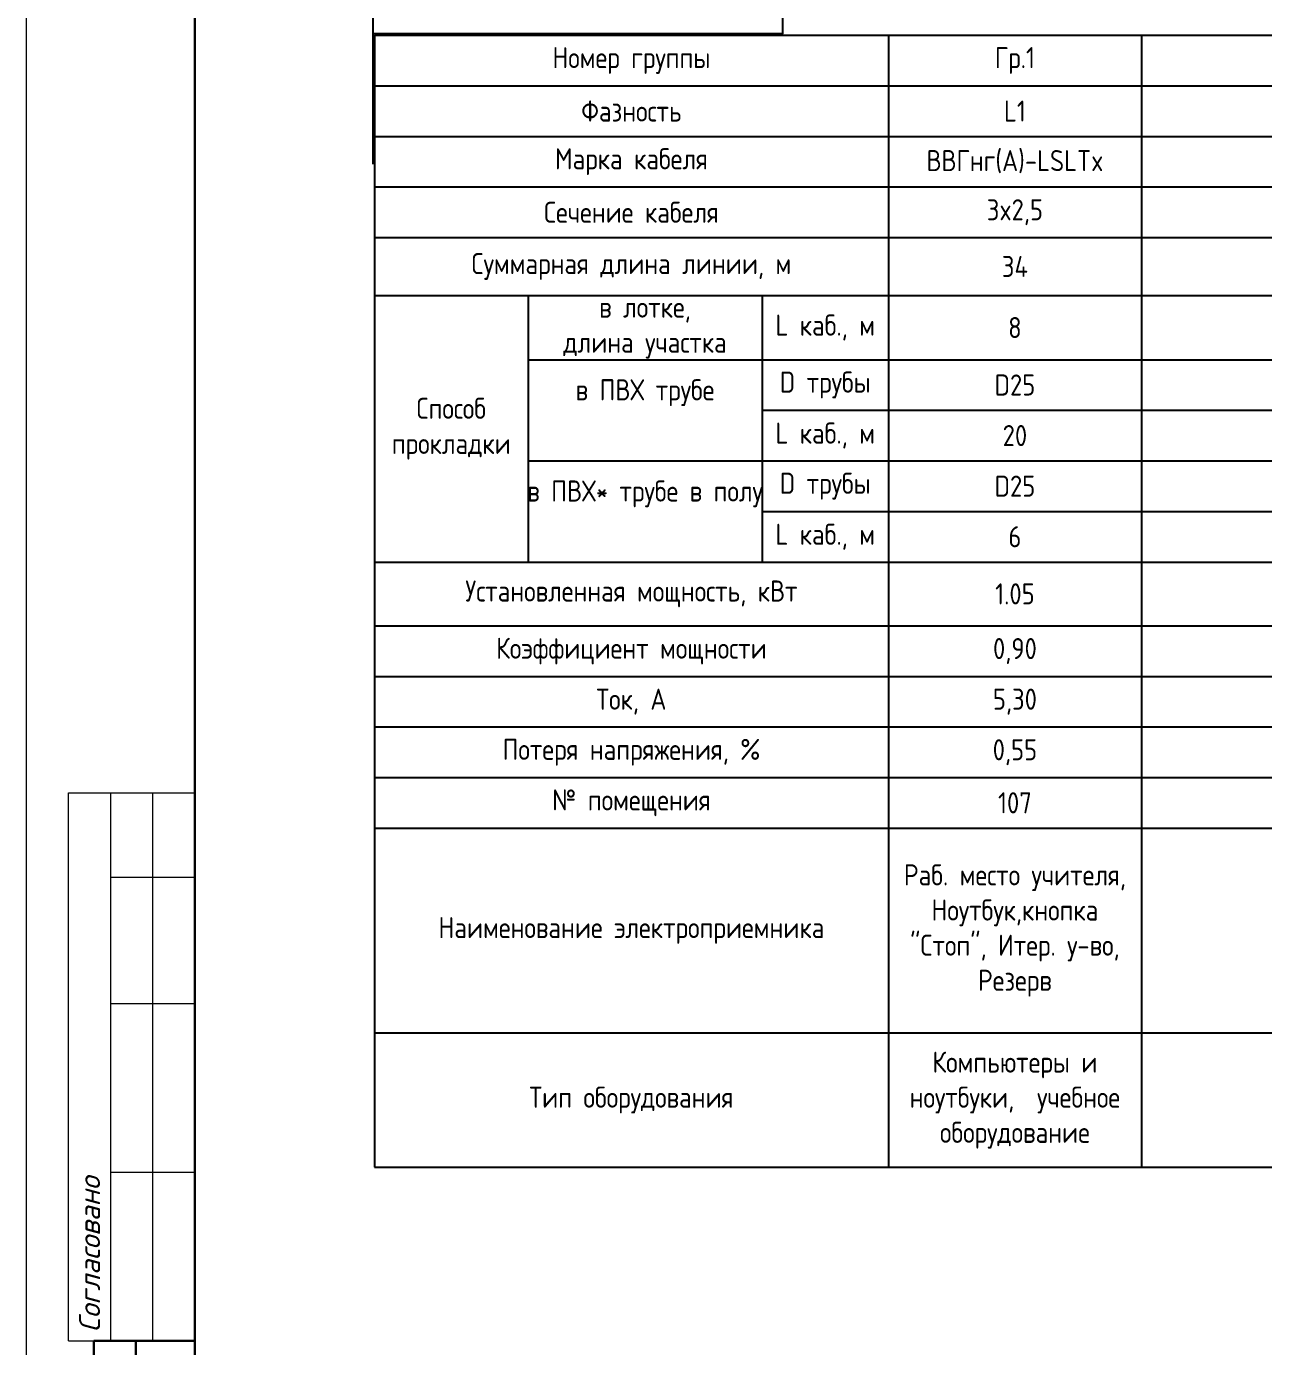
# Model space of a CAD drawing. Header units: millimetres. Extents: x -32 to 417638015, y -35 to 175284279.
# Drawn here: x 416364644 to 416379320, y 175209110 to 175224769 of the extents above; entities that cross this region are included whole.
import ezdxf
from ezdxf.enums import TextEntityAlignment as Align

# ---------------------------------------------------------------- set-up
doc = ezdxf.new("R2010")
doc.units = ezdxf.units.MM
doc.layers.add('A-ANNO-NOTE', color=7, linetype='Continuous', lineweight=5)
doc.layers.add('RAMKA', color=7, linetype='Continuous')
doc.styles.add('Arial Narrow', font='GOST_Common.ttf', dxfattribs={"width": 0.9, "height": 2.5})
doc.styles.add('ISOCPEUR', font='isocpeur.ttf', dxfattribs={"width": 0.85, "height": 275})
doc.styles.add('ISOCPEUR_1', font='isocpeur.ttf', dxfattribs={"height": 2.5})
doc.styles.add('RAMKA', font='isocpeur.ttf', dxfattribs={"oblique": 15, "height": 5})
doc.styles.get("Standard").update_dxf_attribs({"font": 'arial.ttf'})

# ---------------------------------------------------------------- blocks, each defined once
blk = doc.blocks.new('TSL_Пояснение для щита - TSL_Пояснение для щита-779833-ЩТ-1_1 _Р_ _')
blk.add_lwpolyline([(-75.05, 150), (-26.5, 150), (-26.5, 8.18), (-75.05, 8.18)], close=True)
at = {"layer": 'A-ANNO-NOTE', "char_height": 2.5, "width": 0.962, "attachment_point": 1, "style": 'Arial Narrow'}
for insert in [(-40.32, 6.63), (-38.21, -3.79), (-35.76, -43.79)]:
    blk.add_mtext('\\fArial Narrow|b0|i0|c204|p34|; ', dxfattribs=dict(at, insert=insert))
blk = doc.blocks.new('*T1174')
at = {"color": 0, "linetype": 'ByBlock', "lineweight": -2, "transparency": 16777216}
for p, q in [((0, 0), (111789, 0)), ((0, 0), (0, -13428)), ((6097, 0), (6097, -13428)), ((9097, 0), (9097, -13428)), ((13679, 0), (13679, -13428)), ((16679, 0), (16679, -13428)), ((19679, 0), (19679, -13428)), ((22679, 0), (22679, -13428)), ((25679, 0), (25679, -13428)), ((28679, 0), (28679, -13428)), ((31679, 0), (31679, -13428)), ((34679, 0), (34679, -13428)), ((37679, 0), (37679, -13428)), ((40679, 0), (40679, -13428)), ((43679, 0), (43679, -13428)), ((46679, 0), (46679, -13428)), ((49679, 0), (49679, -13428)), ((52679, 0), (52679, -13428)), ((55679, 0), (55679, -13428)), ((58679, 0), (58679, -13428)), ((61679, 0), (61679, -13428)), ((64679, 0), (64679, -13428)), ((69275, 0), (69275, -13428)), ((72275, 0), (72275, -13428)), ((75275, 0), (75275, -13428)), ((78275, 0), (78275, -13428)), ((81275, 0), (81275, -13428)), ((84275, 0), (84275, -13428)), ((87275, 0), (87275, -13428)), ((90275, 0), (90275, -13428)), ((93275, 0), (93275, -13428)), ((96275, 0), (96275, -13428)), ((99275, 0), (99275, -13428)), ((102275, 0), (102275, -13428)), ((105600, 0), (105600, -13428)), ((108789, 0), (108789, -13428)), ((111789, 0), (111789, -13428)), ((0, -600), (111789, -600)), ((0, -1200), (111789, -1200)), ((0, -1800), (111789, -1800)), ((0, -2400), (111789, -2400)), ((0, -3087), (111789, -3087)), ((1822, -3087), (1822, -6249)), ((4597, -3087), (4597, -6249)), ((1822, -3849), (111789, -3849)), ((4597, -4449), (111789, -4449)), ((1822, -5049), (111789, -5049)), ((4597, -5649), (111789, -5649)), ((0, -6249), (111789, -6249)), ((0, -7005), (111789, -7005)), ((0, -7605), (111789, -7605)), ((0, -8205), (111789, -8205)), ((0, -8805), (111789, -8805)), ((0, -9405), (111789, -9405)), ((0, -11833), (111789, -11833)), ((0, -13428), (111789, -13428))]:
    blk.add_line(p, q, dxfattribs=at)
at = {"color": 0, "transparency": 16777216, "char_height": 250, "attachment_point": 5}
for s, insert, width, style in [('{\\fISOCPEUR|b0|i0|c0;Номер группы', (3048, -300), 6076.6, 'ISOCPEUR'), ('Гр.1', (7597, -300), 2980, 'ISOCPEUR'), ('Гр.2', (11388, -300), 4561.96, 'ISOCPEUR'), ('Гр.3', (15179, -300), 2980, 'ISOCPEUR'), ('Гр.4', (18179, -300), 2980, 'ISOCPEUR'), ('Гр.5', (21179, -300), 2980, 'ISOCPEUR'), ('Гр.6', (24179, -300), 2980, 'ISOCPEUR'), ('Гр.7', (27179, -300), 2980, 'ISOCPEUR'), ('Гр.8', (30179, -300), 2980, 'ISOCPEUR'), ('Гр.9', (33179, -300), 2980, 'ISOCPEUR'), ('Гр.10', (36179, -300), 2980, 'ISOCPEUR'), ('Гр.11', (39179, -300), 2980, 'ISOCPEUR'), ('Гр.12', (42179, -300), 2980, 'ISOCPEUR'), ('Гр.13', (45179, -300), 2980, 'ISOCPEUR'), ('Гр.14', (48179, -300), 2980, 'ISOCPEUR'), ('Гр.15', (51179, -300), 2980, 'ISOCPEUR'), ('Гр.16', (54179, -300), 2980, 'ISOCPEUR'), ('Гр.17', (57179, -300), 2980, 'ISOCPEUR'), ('Гр.18', (60179, -300), 2980, 'ISOCPEUR'), ('Гр.19', (63179, -300), 2980, 'ISOCPEUR'), ('Гр.20', (66977, -300), 4576.3, 'ISOCPEUR'), ('Гр.21', (70775, -300), 2980, 'ISOCPEUR'), ('Гр.22', (73775, -300), 2980, 'ISOCPEUR'), ('Гр.23', (76775, -300), 2980, 'ISOCPEUR'), ('Гр.24', (79775, -300), 2980, 'ISOCPEUR'), ('Гр.25', (82775, -300), 2980, 'ISOCPEUR'), ('Гр.26', (85775, -300), 2980, 'ISOCPEUR'), ('Гр.27', (88775, -300), 2980, 'ISOCPEUR'), ('Гр.28', (91775, -300), 2980, 'ISOCPEUR'), ('Гр.29', (94775, -300), 2980, 'ISOCPEUR'), ('Гр.30', (97775, -300), 2980, 'ISOCPEUR'), ('Гр.31', (100775, -300), 2980, 'ISOCPEUR'), ('Гр.32', (103938, -300), 3305.31, 'ISOCPEUR'), ('Гр.33', (107195, -300), 3168.68, 'ISOCPEUR'), ('{\\fISOCPEUR|b0|i0|c0;Фазность', (3048, -900), 6076.6, 'ISOCPEUR'), ('L1', (7597, -900), 2980, 'ISOCPEUR'), ('L1 L2 L3', (11388, -900), 4561.96, 'ISOCPEUR'), ('L2', (15179, -900), 2980, 'ISOCPEUR'), ('L3', (18179, -900), 2980, 'ISOCPEUR'), ('L1', (21179, -900), 2980, 'ISOCPEUR'), ('L2', (24179, -900), 2980, 'ISOCPEUR'), ('L3', (27179, -900), 2980, 'ISOCPEUR'), ('L1', (30179, -900), 2980, 'ISOCPEUR'), ('L2', (33179, -900), 2980, 'ISOCPEUR'), ('L3', (36179, -900), 2980, 'ISOCPEUR'), ('L1', (39179, -900), 2980, 'ISOCPEUR'), ('L2', (42179, -900), 2980, 'ISOCPEUR'), ('L1', (45179, -900), 2980, 'ISOCPEUR'), ('L2', (48179, -900), 2980, 'ISOCPEUR'), ('L3', (51179, -900), 2980, 'ISOCPEUR'), ('L1', (54179, -900), 2980, 'ISOCPEUR'), ('L3', (57179, -900), 2980, 'ISOCPEUR'), ('L2', (60179, -900), 2980, 'ISOCPEUR'), ('L3', (63179, -900), 2980, 'ISOCPEUR'), ('L1 L2 L3', (66977, -900), 4576.3, 'ISOCPEUR'), ('L1', (70775, -900), 2980, 'ISOCPEUR'), ('L2', (73775, -900), 2980, 'ISOCPEUR'), ('L3', (76775, -900), 2980, 'ISOCPEUR'), ('L1', (79775, -900), 2980, 'ISOCPEUR'), ('L2', (82775, -900), 2980, 'ISOCPEUR'), ('L3', (85775, -900), 2980, 'ISOCPEUR'), ('L1', (88775, -900), 2980, 'ISOCPEUR'), ('L2', (91775, -900), 2980, 'ISOCPEUR'), ('L3', (94775, -900), 2980, 'ISOCPEUR'), ('L1', (97775, -900), 2980, 'ISOCPEUR'), ('{\\fISOCPEUR|b0|i0|c0;Марка кабеля', (3048, -1500), 6076.6, 'ISOCPEUR'), ('ВВГнг(A)-LSLTx', (7597, -1500), 2980, 'ISOCPEUR'), ('ВВГнг(A)-LSLTx', (15179, -1500), 2980, 'ISOCPEUR'), ('{\\fISOCPEUR|b0|i0|c0;ВВГнг(A)-LSLTx', (18179, -1500), 2980, 'ISOCPEUR'), ('{\\fISOCPEUR|b0|i0|c0;ВВГнг(A)-LSLTx', (21179, -1500), 2980, 'ISOCPEUR'), ('{\\fISOCPEUR|b0|i0|c0;ВВГнг(A)-LSLTx', (24179, -1500), 2980, 'ISOCPEUR'), ('{\\fISOCPEUR|b0|i0|c0;ВВГнг(A)-LSLTx', (27179, -1500), 2980, 'ISOCPEUR'), ('{\\fISOCPEUR|b0|i0|c0;ВВГнг(A)-LSLTx', (30179, -1500), 2980, 'ISOCPEUR'), ('{\\fISOCPEUR|b0|i0|c0;ВВГнг(A)-LSLTx', (33179, -1500), 2980, 'ISOCPEUR'), ('{\\fISOCPEUR|b0|i0|c0;ВВГнг(A)-LSLTx', (36179, -1500), 2980, 'ISOCPEUR'), ('ВВГнг(A)-LSLTx', (39179, -1500), 2980, 'ISOCPEUR'), ('{\\fISOCPEUR|b0|i0|c0;ВВГнг(A)-LSLTx', (42179, -1500), 2980, 'ISOCPEUR'), ('{\\fISOCPEUR|b0|i0|c0;ВВГнг(A)-LSLTx', (45179, -1500), 2980, 'ISOCPEUR'), ('{\\fISOCPEUR|b0|i0|c0;ВВГнг(A)-LSLTx', (48179, -1500), 2980, 'ISOCPEUR'), ('{\\fISOCPEUR|b0|i0|c0;ВВГнг(A)-LSLTx', (51179, -1500), 2980, 'ISOCPEUR'), ('{\\fISOCPEUR|b0|i0|c0;ВВГнг(A)-LSLTx', (54179, -1500), 2980, 'ISOCPEUR'), ('{\\fISOCPEUR|b0|i0|c0;ВВГнг(A)-LSLTx', (57179, -1500), 2980, 'ISOCPEUR'), ('{\\fISOCPEUR|b0|i0|c0;ВВГнг(A)-LSLTx', (60179, -1500), 2980, 'ISOCPEUR'), ('{\\fISOCPEUR|b0|i0|c0;ВВГнг(A)-LSLTx', (63179, -1500), 2980, 'ISOCPEUR'), ('{\\fISOCPEUR|b0|i0|c0;ВВГнг(A)-LSLTx', (70775, -1500), 2980, 'ISOCPEUR'), ('{\\fISOCPEUR|b0|i0|c0;ВВГнг(A)-LSLTx', (73775, -1500), 2980, 'ISOCPEUR'), ('{\\fISOCPEUR|b0|i0|c0;ВВГнг(A)-LSLTx', (76775, -1500), 2980, 'ISOCPEUR'), ('{\\fISOCPEUR|b0|i0|c0;ВВГнг(A)-LSLTx', (79775, -1500), 2980, 'ISOCPEUR'), ('{\\fISOCPEUR|b0|i0|c0;ВВГнг(A)-LSLTx', (82775, -1500), 2980, 'ISOCPEUR'), ('{\\fISOCPEUR|b0|i0|c0;ВВГнг(A)-LSLTx', (85775, -1500), 2980, 'ISOCPEUR'), ('{\\fISOCPEUR|b0|i0|c0;ВВГнг(A)-LSLTx', (88775, -1500), 2980, 'ISOCPEUR'), ('{\\fISOCPEUR|b0|i0|c0;ВВГнг(A)-LSLTx', (91775, -1500), 2980, 'ISOCPEUR'), ('{\\fISOCPEUR|b0|i0|c0;ВВГнг(A)-LSLTx', (94775, -1500), 2980, 'ISOCPEUR'), ('{\\fISOCPEUR|b0|i0|c0;ВВГнг(A)-LSLTx', (97775, -1500), 2980, 'ISOCPEUR'), ('{\\fISOCPEUR|b0|i0|c0;Сечение кабеля', (3048, -2100), 6076.6, 'ISOCPEUR'), ('3x2,5', (7597, -2100), 2980, 'ISOCPEUR'), ('3x2,5', (15179, -2100), 2980, 'ISOCPEUR'), ('3x2,5', (18179, -2100), 2980, 'ISOCPEUR'), ('3x6', (21179, -2100), 2980, 'ISOCPEUR'), ('3x6', (24179, -2100), 2980, 'ISOCPEUR'), ('3x2,5', (27179, -2100), 2980, 'ISOCPEUR'), ('3x2,5', (30179, -2100), 2980, 'ISOCPEUR'), ('3x2,5', (33179, -2100), 2980, 'ISOCPEUR'), ('3x2,5', (36179, -2100), 2980, 'ISOCPEUR'), ('3x2,5', (39179, -2100), 2980, 'ISOCPEUR'), ('3x2,5', (42179, -2100), 2980, 'ISOCPEUR'), ('3x2,5', (45179, -2100), 2980, 'ISOCPEUR'), ('3x2,5', (48179, -2100), 2980, 'ISOCPEUR'), ('3x2,5', (51179, -2100), 2980, 'ISOCPEUR'), ('3x2,5', (54179, -2100), 2980, 'ISOCPEUR'), ('3x2,5', (57179, -2100), 2980, 'ISOCPEUR'), ('3x2,5', (60179, -2100), 2980, 'ISOCPEUR'), ('3x2,5', (63179, -2100), 2980, 'ISOCPEUR'), ('3x2,5', (70775, -2100), 2980, 'ISOCPEUR'), ('3x2,5', (73775, -2100), 2980, 'ISOCPEUR'), ('3x2,5', (76775, -2100), 2980, 'ISOCPEUR'), ('3x2,5', (79775, -2100), 2980, 'ISOCPEUR'), ('3x2,5', (82775, -2100), 2980, 'ISOCPEUR'), ('3x2,5', (85775, -2100), 2980, 'ISOCPEUR'), ('3x2,5', (88775, -2100), 2980, 'ISOCPEUR'), ('3x2,5', (91775, -2100), 2980, 'ISOCPEUR'), ('3x2,5', (94775, -2100), 2980, 'ISOCPEUR'), ('3x2,5', (97775, -2100), 2980, 'ISOCPEUR'), ('{\\fISOCPEUR|b0|i0|c0;Суммарная длина линии, м', (3048, -2743), 6076.6, 'ISOCPEUR'), ('34', (7597, -2743), 2980, 'ISOCPEUR'), ('19', (15179, -2743), 2980, 'ISOCPEUR'), ('19', (18179, -2743), 2980, 'ISOCPEUR'), ('22', (21179, -2743), 2980, 'ISOCPEUR'), ('22', (24179, -2743), 2980, 'ISOCPEUR'), ('22', (27179, -2743), 2980, 'ISOCPEUR'), ('22', (30179, -2743), 2980, 'ISOCPEUR'), ('22', (33179, -2743), 2980, 'ISOCPEUR'), ('22', (36179, -2743), 2980, 'ISOCPEUR'), ('22', (39179, -2743), 2980, 'ISOCPEUR'), ('22', (42179, -2743), 2980, 'ISOCPEUR'), ('22', (45179, -2743), 2980, 'ISOCPEUR'), ('22', (48179, -2743), 2980, 'ISOCPEUR'), ('17', (51179, -2743), 2980, 'ISOCPEUR'), ('13', (54179, -2743), 2980, 'ISOCPEUR'), ('16', (57179, -2743), 2980, 'ISOCPEUR'), ('20', (60179, -2743), 2980, 'ISOCPEUR'), ('36', (63179, -2743), 2980, 'ISOCPEUR'), ('22', (70775, -2743), 2980, 'ISOCPEUR'), ('20', (73775, -2743), 2980, 'ISOCPEUR'), ('19', (76775, -2743), 2980, 'ISOCPEUR'), ('18', (79775, -2743), 2980, 'ISOCPEUR'), ('17', (82775, -2743), 2980, 'ISOCPEUR'), ('17', (85775, -2743), 2980, 'ISOCPEUR'), ('18', (88775, -2743), 2980, 'ISOCPEUR'), ('19', (91775, -2743), 2980, 'ISOCPEUR'), ('20', (94775, -2743), 2980, 'ISOCPEUR'), ('44', (97775, -2743), 2980, 'ISOCPEUR'), ('в лотке, \\Pдлина участка', (3209, -3468), 2755.56, 'ISOCPEUR'), ('L каб., м', (5347, -3468), 1479.52, 'ISOCPEUR'), ('8', (7597, -3468), 2980, 'ISOCPEUR'), ('8', (15179, -3468), 2980, 'ISOCPEUR'), ('8', (18179, -3468), 2980, 'ISOCPEUR'), ('8', (21179, -3468), 2980, 'ISOCPEUR'), ('8', (24179, -3468), 2980, 'ISOCPEUR'), ('8', (27179, -3468), 2980, 'ISOCPEUR'), ('8', (30179, -3468), 2980, 'ISOCPEUR'), ('8', (33179, -3468), 2980, 'ISOCPEUR'), ('8', (36179, -3468), 2980, 'ISOCPEUR'), ('8', (39179, -3468), 2980, 'ISOCPEUR'), ('8', (42179, -3468), 2980, 'ISOCPEUR'), ('8', (45179, -3468), 2980, 'ISOCPEUR'), ('8', (48179, -3468), 2980, 'ISOCPEUR'), ('8', (51179, -3468), 2980, 'ISOCPEUR'), ('8', (54179, -3468), 2980, 'ISOCPEUR'), ('8', (57179, -3468), 2980, 'ISOCPEUR'), ('8', (60179, -3468), 2980, 'ISOCPEUR'), ('7', (63179, -3468), 2980, 'ISOCPEUR'), ('7', (70775, -3468), 2980, 'ISOCPEUR'), ('7', (73775, -3468), 2980, 'ISOCPEUR'), ('7', (76775, -3468), 2980, 'ISOCPEUR'), ('7', (79775, -3468), 2980, 'ISOCPEUR'), ('7', (82775, -3468), 2980, 'ISOCPEUR'), ('7', (85775, -3468), 2980, 'ISOCPEUR'), ('7', (88775, -3468), 2980, 'ISOCPEUR'), ('7', (91775, -3468), 2980, 'ISOCPEUR'), ('7', (94775, -3468), 2980, 'ISOCPEUR'), ('17', (97775, -3468), 2980, 'ISOCPEUR'), ('0', (100775, -3468), 2980, 'ISOCPEUR'), ('D трубы', (5347, -4149), 1479.52, 'ISOCPEUR'), ('D25 ', (7597, -4149), 2980, 'ISOCPEUR'), ('D25 ', (15179, -4149), 2980, 'ISOCPEUR'), ('D25 ', (18179, -4149), 2980, 'ISOCPEUR'), ('D25 ', (21179, -4149), 2980, 'ISOCPEUR'), ('D25 ', (24179, -4149), 2980, 'ISOCPEUR'), ('D25 ', (27179, -4149), 2980, 'ISOCPEUR'), ('D25 ', (30179, -4149), 2980, 'ISOCPEUR'), ('D25 ', (33179, -4149), 2980, 'ISOCPEUR'), ('D25 ', (36179, -4149), 2980, 'ISOCPEUR'), ('D25 ', (39179, -4149), 2980, 'ISOCPEUR'), ('D25 ', (42179, -4149), 2980, 'ISOCPEUR'), ('D25 ', (45179, -4149), 2980, 'ISOCPEUR'), ('D25 ', (48179, -4149), 2980, 'ISOCPEUR'), ('D25 ', (51179, -4149), 2980, 'ISOCPEUR'), ('D25 ', (54179, -4149), 2980, 'ISOCPEUR'), ('D25 ', (57179, -4149), 2980, 'ISOCPEUR'), ('D25 ', (60179, -4149), 2980, 'ISOCPEUR'), ('D25 ', (63179, -4149), 2980, 'ISOCPEUR'), ('D25 ', (70775, -4149), 2980, 'ISOCPEUR'), ('D25 ', (73775, -4149), 2980, 'ISOCPEUR'), ('D25 ', (76775, -4149), 2980, 'ISOCPEUR'), ('D25 ', (79775, -4149), 2980, 'ISOCPEUR'), ('D25 ', (82775, -4149), 2980, 'ISOCPEUR'), ('D25 ', (85775, -4149), 2980, 'ISOCPEUR'), ('D25 ', (88775, -4149), 2980, 'ISOCPEUR'), ('D25 ', (91775, -4149), 2980, 'ISOCPEUR'), ('D25 ', (94775, -4149), 2980, 'ISOCPEUR'), ('D25 ', (97775, -4149), 2980, 'ISOCPEUR'), ('в ПВХ трубе \\P  ', (3209, -4449), 2755.56, 'ISOCPEUR'), ('Способ прокладки', (911, -4668), 1801.52, 'ISOCPEUR'), ('L каб., м', (5347, -4749), 1479.52, 'ISOCPEUR'), ('20', (7597, -4749), 2980, 'ISOCPEUR'), ('4', (15179, -4749), 2980, 'ISOCPEUR'), ('4', (18179, -4749), 2980, 'ISOCPEUR'), ('10', (21179, -4749), 2980, 'ISOCPEUR'), ('10', (24179, -4749), 2980, 'ISOCPEUR'), ('10', (27179, -4749), 2980, 'ISOCPEUR'), ('10', (30179, -4749), 2980, 'ISOCPEUR'), ('10', (33179, -4749), 2980, 'ISOCPEUR'), ('10', (36179, -4749), 2980, 'ISOCPEUR'), ('14', (39179, -4749), 2980, 'ISOCPEUR'), ('14', (42179, -4749), 2980, 'ISOCPEUR'), ('14', (45179, -4749), 2980, 'ISOCPEUR'), ('14', (48179, -4749), 2980, 'ISOCPEUR'), ('9', (51179, -4749), 2980, 'ISOCPEUR'), ('5', (54179, -4749), 2980, 'ISOCPEUR'), ('8', (57179, -4749), 2980, 'ISOCPEUR'), ('12', (60179, -4749), 2980, 'ISOCPEUR'), ('27', (63179, -4749), 2980, 'ISOCPEUR'), ('13', (70775, -4749), 2980, 'ISOCPEUR'), ('8', (73775, -4749), 2980, 'ISOCPEUR'), ('7', (76775, -4749), 2980, 'ISOCPEUR'), ('8', (79775, -4749), 2980, 'ISOCPEUR'), ('7', (82775, -4749), 2980, 'ISOCPEUR'), ('9', (85775, -4749), 2980, 'ISOCPEUR'), ('10', (88775, -4749), 2980, 'ISOCPEUR'), ('11', (91775, -4749), 2980, 'ISOCPEUR'), ('12', (94775, -4749), 2980, 'ISOCPEUR'), ('25', (97775, -4749), 2980, 'ISOCPEUR'), ('0', (100775, -4749), 2980, 'ISOCPEUR'), ('в ПВХ* трубе в полу \\P  ', (3209, -5649), 2755.56, 'ISOCPEUR'), ('D трубы', (5347, -5349), 1479.52, 'ISOCPEUR'), ('D25 ', (7597, -5349), 2980, 'ISOCPEUR'), ('D25 ', (15179, -5349), 2980, 'ISOCPEUR'), ('D25 ', (18179, -5349), 2980, 'ISOCPEUR'), ('D25 ', (21179, -5349), 2980, 'ISOCPEUR'), ('D25 ', (24179, -5349), 2980, 'ISOCPEUR'), ('D25 ', (27179, -5349), 2980, 'ISOCPEUR'), ('D25 ', (30179, -5349), 2980, 'ISOCPEUR'), ('D25 ', (33179, -5349), 2980, 'ISOCPEUR'), ('D25 ', (36179, -5349), 2980, 'ISOCPEUR'), ('D25 ', (39179, -5349), 2980, 'ISOCPEUR'), ('D25 ', (42179, -5349), 2980, 'ISOCPEUR'), ('D25 ', (45179, -5349), 2980, 'ISOCPEUR'), ('D25 ', (48179, -5349), 2980, 'ISOCPEUR'), ('D25 ', (51179, -5349), 2980, 'ISOCPEUR'), ('D25 ', (54179, -5349), 2980, 'ISOCPEUR'), ('D25 ', (57179, -5349), 2980, 'ISOCPEUR'), ('D25 ', (60179, -5349), 2980, 'ISOCPEUR'), ('D25 ', (63179, -5349), 2980, 'ISOCPEUR'), ('D25 ', (70775, -5349), 2980, 'ISOCPEUR'), ('D25 ', (73775, -5349), 2980, 'ISOCPEUR'), ('D25 ', (76775, -5349), 2980, 'ISOCPEUR'), ('D25 ', (79775, -5349), 2980, 'ISOCPEUR'), ('D25 ', (82775, -5349), 2980, 'ISOCPEUR'), ('D25 ', (85775, -5349), 2980, 'ISOCPEUR'), ('D25 ', (88775, -5349), 2980, 'ISOCPEUR'), ('D25 ', (91775, -5349), 2980, 'ISOCPEUR'), ('D25 ', (94775, -5349), 2980, 'ISOCPEUR'), ('D25 ', (97775, -5349), 2980, 'ISOCPEUR'), ('L каб., м', (5347, -5949), 1479.52, 'ISOCPEUR'), ('6', (7597, -5949), 2980, 'ISOCPEUR'), ('7', (15179, -5949), 2980, 'ISOCPEUR'), ('7', (18179, -5949), 2980, 'ISOCPEUR'), ('4', (21179, -5949), 2980, 'ISOCPEUR'), ('4', (24179, -5949), 2980, 'ISOCPEUR'), ('4', (27179, -5949), 2980, 'ISOCPEUR'), ('4', (30179, -5949), 2980, 'ISOCPEUR'), ('4', (33179, -5949), 2980, 'ISOCPEUR'), ('4', (36179, -5949), 2980, 'ISOCPEUR'), ('0', (39179, -5949), 2980, 'ISOCPEUR'), ('0', (42179, -5949), 2980, 'ISOCPEUR'), ('0', (45179, -5949), 2980, 'ISOCPEUR'), ('0', (48179, -5949), 2980, 'ISOCPEUR'), ('0', (51179, -5949), 2980, 'ISOCPEUR'), ('0', (54179, -5949), 2980, 'ISOCPEUR'), ('0', (57179, -5949), 2980, 'ISOCPEUR'), ('0', (60179, -5949), 2980, 'ISOCPEUR'), ('2', (63179, -5949), 2980, 'ISOCPEUR'), ('2', (70775, -5949), 2980, 'ISOCPEUR'), ('5', (73775, -5949), 2980, 'ISOCPEUR'), ('5', (76775, -5949), 2980, 'ISOCPEUR'), ('3', (79775, -5949), 2980, 'ISOCPEUR'), ('3', (82775, -5949), 2980, 'ISOCPEUR'), ('1', (85775, -5949), 2980, 'ISOCPEUR'), ('1', (88775, -5949), 2980, 'ISOCPEUR'), ('1', (91775, -5949), 2980, 'ISOCPEUR'), ('1', (94775, -5949), 2980, 'ISOCPEUR'), ('2', (97775, -5949), 2980, 'ISOCPEUR'), ('Установленная мощность, кВт', (3048, -6627), 6076.6, 'ISOCPEUR'), ('1.05', (7597, -6627), 2980, 'ISOCPEUR'), ('1.40', (15179, -6627), 2980, 'ISOCPEUR'), ('1.75', (18179, -6627), 2980, 'ISOCPEUR'), ('5.00', (21179, -6627), 2980, 'ISOCPEUR'), ('5.00', (24179, -6627), 2980, 'ISOCPEUR'), ('2.20', (27179, -6627), 2980, 'ISOCPEUR'), ('2.20', (30179, -6627), 2980, 'ISOCPEUR'), ('2.50', (33179, -6627), 2980, 'ISOCPEUR'), ('2.50', (36179, -6627), 2980, 'ISOCPEUR'), ('2.00', (39179, -6627), 2980, 'ISOCPEUR'), ('2.00', (42179, -6627), 2980, 'ISOCPEUR'), ('2.00', (45179, -6627), 2980, 'ISOCPEUR'), ('2.00', (48179, -6627), 2980, 'ISOCPEUR'), ('1.80', (51179, -6627), 2980, 'ISOCPEUR'), ('1.80', (54179, -6627), 2980, 'ISOCPEUR'), ('1.50', (57179, -6627), 2980, 'ISOCPEUR'), ('0.60', (60179, -6627), 2980, 'ISOCPEUR'), ('1.40', (63179, -6627), 2980, 'ISOCPEUR'), ('2.50', (70775, -6627), 2980, 'ISOCPEUR'), ('3.00', (73775, -6627), 2980, 'ISOCPEUR'), ('3.00', (76775, -6627), 2980, 'ISOCPEUR'), ('3.00', (79775, -6627), 2980, 'ISOCPEUR'), ('3.00', (82775, -6627), 2980, 'ISOCPEUR'), ('1.50', (85775, -6627), 2980, 'ISOCPEUR'), ('2.80', (88775, -6627), 2980, 'ISOCPEUR'), ('1.50', (91775, -6627), 2980, 'ISOCPEUR'), ('1.50', (94775, -6627), 2980, 'ISOCPEUR'), ('1.75', (97775, -6627), 2980, 'ISOCPEUR'), ('{\\fISOCPEUR|b0|i0|c0;Коэффициент мощности', (3048, -7305), 6076.6, 'ISOCPEUR'), ('0,90', (7597, -7305), 2980, 'ISOCPEUR'), ('0,90', (15179, -7305), 2980, 'ISOCPEUR'), ('0,90', (18179, -7305), 2980, 'ISOCPEUR'), ('0,98', (21179, -7305), 2980, 'ISOCPEUR'), ('0,98', (24179, -7305), 2980, 'ISOCPEUR'), ('0,98', (27179, -7305), 2980, 'ISOCPEUR'), ('0,98', (30179, -7305), 2980, 'ISOCPEUR'), ('0,98', (33179, -7305), 2980, 'ISOCPEUR'), ('0,98', (36179, -7305), 2980, 'ISOCPEUR'), ('0,80', (39179, -7305), 2980, 'ISOCPEUR'), ('0,80', (42179, -7305), 2980, 'ISOCPEUR'), ('0,85', (45179, -7305), 2980, 'ISOCPEUR'), ('0,85', (48179, -7305), 2980, 'ISOCPEUR'), ('0,90', (51179, -7305), 2980, 'ISOCPEUR'), ('0,90', (54179, -7305), 2980, 'ISOCPEUR'), ('0,90', (57179, -7305), 2980, 'ISOCPEUR'), ('0,85', (60179, -7305), 2980, 'ISOCPEUR'), ('0,90', (63179, -7305), 2980, 'ISOCPEUR'), ('0,85', (70775, -7305), 2980, 'ISOCPEUR'), ('0,95', (73775, -7305), 2980, 'ISOCPEUR'), ('0,95', (76775, -7305), 2980, 'ISOCPEUR'), ('0,95', (79775, -7305), 2980, 'ISOCPEUR'), ('0,95', (82775, -7305), 2980, 'ISOCPEUR'), ('0,80', (85775, -7305), 2980, 'ISOCPEUR'), ('0,90', (88775, -7305), 2980, 'ISOCPEUR'), ('0,80', (91775, -7305), 2980, 'ISOCPEUR'), ('0,80', (94775, -7305), 2980, 'ISOCPEUR'), ('0,90', (97775, -7305), 2980, 'ISOCPEUR'), ('Ток, А', (3048, -7905), 6076.6, 'ISOCPEUR'), ('5,30', (7597, -7905), 2980, 'ISOCPEUR'), ('7,07', (15179, -7905), 2980, 'ISOCPEUR'), ('8,84', (18179, -7905), 2980, 'ISOCPEUR'), ('23,19', (21179, -7905), 2980, 'ISOCPEUR'), ('23,19', (24179, -7905), 2980, 'ISOCPEUR'), ('10,20', (27179, -7905), 2980, 'ISOCPEUR'), ('10,20', (30179, -7905), 2980, 'ISOCPEUR'), ('11,60', (33179, -7905), 2980, 'ISOCPEUR'), ('11,60', (36179, -7905), 2980, 'ISOCPEUR'), ('11,36', (39179, -7905), 2980, 'ISOCPEUR'), ('11,36', (42179, -7905), 2980, 'ISOCPEUR'), ('10,70', (45179, -7905), 2980, 'ISOCPEUR'), ('10,70', (48179, -7905), 2980, 'ISOCPEUR'), ('9,09', (51179, -7905), 2980, 'ISOCPEUR'), ('9,09', (54179, -7905), 2980, 'ISOCPEUR'), ('7,58', (57179, -7905), 2980, 'ISOCPEUR'), ('3,21', (60179, -7905), 2980, 'ISOCPEUR'), ('7,07', (63179, -7905), 2980, 'ISOCPEUR'), ('13,37', (70775, -7905), 2980, 'ISOCPEUR'), ('14,35', (73775, -7905), 2980, 'ISOCPEUR'), ('14,35', (76775, -7905), 2980, 'ISOCPEUR'), ('14,35', (79775, -7905), 2980, 'ISOCPEUR'), ('14,35', (82775, -7905), 2980, 'ISOCPEUR'), ('8,52', (85775, -7905), 2980, 'ISOCPEUR'), ('14,14', (88775, -7905), 2980, 'ISOCPEUR'), ('8,52', (91775, -7905), 2980, 'ISOCPEUR'), ('8,52', (94775, -7905), 2980, 'ISOCPEUR'), ('8,84', (97775, -7905), 2980, 'ISOCPEUR'), ('{\\fISOCPEUR|b0|i0|c0;Потеря напряжения, %', (3048, -8505), 6076.6, 'ISOCPEUR'), ('0,55', (7597, -8505), 2980, 'ISOCPEUR'), ('0,83', (15179, -8505), 2980, 'ISOCPEUR'), ('0,84', (18179, -8505), 2980, 'ISOCPEUR'), ('2,75', (21179, -8505), 2980, 'ISOCPEUR'), ('2,75', (24179, -8505), 2980, 'ISOCPEUR'), ('1,21', (27179, -8505), 2980, 'ISOCPEUR'), ('1,21', (30179, -8505), 2980, 'ISOCPEUR'), ('1,20', (33179, -8505), 2980, 'ISOCPEUR'), ('0,86', (36179, -8505), 2980, 'ISOCPEUR'), ('1,38', (39179, -8505), 2980, 'ISOCPEUR'), ('1,38', (42179, -8505), 2980, 'ISOCPEUR'), ('1,38', (45179, -8505), 2980, 'ISOCPEUR'), ('1,38', (48179, -8505), 2980, 'ISOCPEUR'), ('0,96', (51179, -8505), 2980, 'ISOCPEUR'), ('0,73', (54179, -8505), 2980, 'ISOCPEUR'), ('0,75', (57179, -8505), 2980, 'ISOCPEUR'), ('0,38', (60179, -8505), 2980, 'ISOCPEUR'), ('1,55', (63179, -8505), 2980, 'ISOCPEUR'), ('1,68', (70775, -8505), 2980, 'ISOCPEUR'), ('1,88', (73775, -8505), 2980, 'ISOCPEUR'), ('1,78', (76775, -8505), 2980, 'ISOCPEUR'), ('1,69', (79775, -8505), 2980, 'ISOCPEUR'), ('1,59', (82775, -8505), 2980, 'ISOCPEUR'), ('0,80', (85775, -8505), 2980, 'ISOCPEUR'), ('1,58', (88775, -8505), 2980, 'ISOCPEUR'), ('0,89', (91775, -8505), 2980, 'ISOCPEUR'), ('0,91', (94775, -8505), 2980, 'ISOCPEUR'), ('2,38', (97775, -8505), 2980, 'ISOCPEUR'), ('{\\fISOCPEUR|b0|i0|c0;№ помещения', (3048, -9105), 6076.6, 'ISOCPEUR'), ('107', (7597, -9105), 2980, 'ISOCPEUR'), ('107', (15179, -9105), 2980, 'ISOCPEUR'), ('107', (18179, -9105), 2980, 'ISOCPEUR'), ('107', (21179, -9105), 2980, 'ISOCPEUR'), ('107', (24179, -9105), 2980, 'ISOCPEUR'), ('107', (27179, -9105), 2980, 'ISOCPEUR'), ('107', (30179, -9105), 2980, 'ISOCPEUR'), ('107', (33179, -9105), 2980, 'ISOCPEUR'), ('107', (36179, -9105), 2980, 'ISOCPEUR'), ('107', (39179, -9105), 2980, 'ISOCPEUR'), ('107', (42179, -9105), 2980, 'ISOCPEUR'), ('107', (45179, -9105), 2980, 'ISOCPEUR'), ('107', (48179, -9105), 2980, 'ISOCPEUR'), ('107', (51179, -9105), 2980, 'ISOCPEUR'), ('107', (54179, -9105), 2980, 'ISOCPEUR'), ('107', (57179, -9105), 2980, 'ISOCPEUR'), ('107', (60179, -9105), 2980, 'ISOCPEUR'), ('109', (63179, -9105), 2980, 'ISOCPEUR'), ('109', (70775, -9105), 2980, 'ISOCPEUR'), ('109', (73775, -9105), 2980, 'ISOCPEUR'), ('109', (76775, -9105), 2980, 'ISOCPEUR'), ('109', (79775, -9105), 2980, 'ISOCPEUR'), ('109', (82775, -9105), 2980, 'ISOCPEUR'), ('109', (85775, -9105), 2980, 'ISOCPEUR'), ('109', (88775, -9105), 2980, 'ISOCPEUR'), ('109', (91775, -9105), 2980, 'ISOCPEUR'), ('109', (94775, -9105), 2980, 'ISOCPEUR'), ('111', (97775, -9105), 2980, 'ISOCPEUR'), ('Раб. место учителя, Ноутбук,кнопка "Стоп", Итер. у-во, Резерв', (7597, -10619), 2980, 'ISOCPEUR'), ('Раб. место учителя, Ноутбук,кнопка "Стоп", Итер. у-во, Резерв', (63179, -10619), 2980, 'ISOCPEUR'), ('{\\W0.85;\\C256;Станок фрезерный 4-х осный с ЧПУ\\PТокарный станок по металлу}', (91775, -10619), 2980, 'ISOCPEUR'), ('{\\C256;Резервные \\Pрозетки технологии}', (48179, -10619), 2980, 'ISOCPEUR_1'), ('{\\W0.85;\\C256;Токарный станок  по дереву\\PФрезерный станок}', (85775, -10619), 2980, 'ISOCPEUR_1'), ('Раб.место учителя, ноутбук, Итер. у-во, {\\W0.85;\\C256;Резерв(2шт.)}', (97775, -10619), 2980, 'ISOCPEUR'), ('Швейные \\Pмашины(4шт)', (15179, -10619), 2980, 'ISOCPEUR_1'), ('Швейные \\Pмашины(5шт){\\C256; }', (18179, -10619), 2980, 'ISOCPEUR_1'), ('{\\fGOST Common|b0|i0|c204|p34;\\W0.9;\\C256; Варочная панель 4 комфорки}', (21179, -10619), 2980, 'ISOCPEUR_1'), ('{\\fGOST Common|b0|i0|c204|p34;\\W0.9;\\C256; Варочная панель 4 комфорки}', (24179, -10619), 2980, 'ISOCPEUR_1'), ('{\\fGOST Common|b0|i0|c204|p34;\\W0.9;\\C256; Варочная панель \\P2  комфорки}', (33179, -10619), 2980, 'ISOCPEUR_1'), ('{\\fGOST Common|b0|i0|c204|p34;\\W0.9;\\C256; Варочная панель\\P 2 комфорки}', (36179, -10619), 2980, 'ISOCPEUR_1'), ('{\\fGOST Common|b0|i0|c204|p34;\\W0.9;\\C256;Печь Микроволновая, Резерв}', (45179, -10619), 2980, 'ISOCPEUR_1'), ('{\\W0.85;\\C256;Демонстрационный стол}', (70775, -10619), 2980, 'ISOCPEUR_1'), ('{\\W0.85;\\C256;Инструменты для технологии}', (73775, -10619), 2980, 'ISOCPEUR_1'), ('{\\W0.85;\\C256;Инструменты для технологии}', (76775, -10619), 2980, 'ISOCPEUR_1'), ('{\\W0.85;\\C256;Инструменты для технологии}', (79775, -10619), 2980, 'ISOCPEUR_1'), ('{\\W0.85;\\C256;Инструменты для технологии}', (82775, -10619), 2980, 'ISOCPEUR_1'), ('{\\W0.85;\\C256;Станок сверлильный(2шт)}', (94775, -10619), 2980, 'ISOCPEUR'), ('Наименование электроприемника', (3048, -10619), 6076.6, 'ISOCPEUR'), ('{\\fGOST Common|b0|i0|c204|p34;\\W0.9;\\C256;Духовой шкаф}', (27179, -10619), 2980, 'ISOCPEUR_1'), ('{\\fGOST Common|b0|i0|c204|p34;\\W0.9;\\C256;Духовой шкаф}', (30179, -10619), 2980, 'ISOCPEUR_1'), ('{\\fGOST Common|b0|i0|c204|p34;\\W0.9;\\C256;Посудомоечная машина}', (39179, -10619), 2980, 'ISOCPEUR_1'), ('{\\fGOST Common|b0|i0|c204|p34;\\W0.9;\\C256;Посудомоечная машина}', (42179, -10619), 2980, 'ISOCPEUR_1'), ('{\\C256;Парогенератор}', (54179, -10619), 2980, 'ISOCPEUR_1'), ('{\\fGOST Common|b0|i0|c204|p34;\\W0.9;\\C256;Холодильник бытовой}', (57179, -10619), 2980, 'ISOCPEUR_1'), ('{\\W0.85;\\C256;лазерный станок}', (88775, -10619), 2980, 'ISOCPEUR_1'), ('Резерв', (100775, -10619), 2980, 'ISOCPEUR'), ('Резерв', (103938, -10619), 3305.31, 'ISOCPEUR'), ('Резерв', (107195, -10619), 3168.68, 'ISOCPEUR'), ('{\\C256;Утюг}', (51179, -10619), 2980, 'ISOCPEUR_1'), ('{\\C256;Вытяжка}', (60179, -10619), 2980, 'ISOCPEUR_1'), ('Компьютеры и ноутбуки,  учебное оборудование', (7597, -12631), 2980, 'ISOCPEUR'), ('Компьютеры и ноутбуки,  учебное оборудование ', (63179, -12631), 2980, 'ISOCPEUR'), ('Компьютеры и ноутбуки,  учебное оборудование', (97775, -12631), 2980, 'ISOCPEUR'), ('Лабораторное и учебное оборудование', (15179, -12631), 2980, 'ISOCPEUR'), ('Лабораторное и учебное оборудование', (18179, -12631), 2980, 'ISOCPEUR'), ('Лабораторное и учебное оборудование', (21179, -12631), 2980, 'ISOCPEUR'), ('Лабораторное и учебное оборудование', (24179, -12631), 2980, 'ISOCPEUR'), ('Лабораторное и учебное оборудование', (27179, -12631), 2980, 'ISOCPEUR'), ('Лабораторное и учебное оборудование', (30179, -12631), 2980, 'ISOCPEUR'), ('Лабораторное и учебное оборудование', (33179, -12631), 2980, 'ISOCPEUR'), ('Лабораторное и учебное оборудование', (36179, -12631), 2980, 'ISOCPEUR'), ('Лабораторное и учебное оборудование', (39179, -12631), 2980, 'ISOCPEUR'), ('Лабораторное и учебное оборудование', (42179, -12631), 2980, 'ISOCPEUR'), ('Лабораторное и учебное оборудование', (45179, -12631), 2980, 'ISOCPEUR'), ('Лабораторное и учебное оборудование', (48179, -12631), 2980, 'ISOCPEUR'), ('Лабораторное и учебное оборудование', (51179, -12631), 2980, 'ISOCPEUR'), ('Лабораторное и учебное оборудование', (54179, -12631), 2980, 'ISOCPEUR'), ('Лабораторное и учебное оборудование', (57179, -12631), 2980, 'ISOCPEUR'), ('Лабораторное и учебное оборудование', (60179, -12631), 2980, 'ISOCPEUR'), ('Лабораторное и учебное оборудование', (70775, -12631), 2980, 'ISOCPEUR'), ('Лабораторное и учебное оборудование', (73775, -12631), 2980, 'ISOCPEUR'), ('Лабораторное и учебное оборудование', (76775, -12631), 2980, 'ISOCPEUR'), ('Лабораторное и учебное оборудование', (79775, -12631), 2980, 'ISOCPEUR'), ('Лабораторное и учебное оборудование', (82775, -12631), 2980, 'ISOCPEUR'), ('Лабораторное и учебное оборудование', (85775, -12631), 2980, 'ISOCPEUR'), ('Лабораторное и учебное оборудование', (88775, -12631), 2980, 'ISOCPEUR'), ('Лабораторное и учебное оборудование', (91775, -12631), 2980, 'ISOCPEUR'), ('Лабораторное и учебное оборудование', (94775, -12631), 2980, 'ISOCPEUR'), ('Тип оборудования', (3048, -12631), 6076.6, 'ISOCPEUR')]:
    blk.add_mtext(s, dxfattribs=dict(at, insert=insert, width=width, style=style))
blk = doc.blocks.new('*U1068')
at = {"lineweight": 20, "transparency": 33554687}
for p, q in [((5, 155), (20, 155)), ((5, 90), (5, 155)), ((10, 90), (10, 155)), ((15, 90), (15, 155)), ((10, 145), (20, 145)), ((10, 130), (20, 130)), ((10, 110), (20, 110)), ((5, 90), (8, 90))]:
    blk.add_line(p, q, dxfattribs=at)
at = {"lineweight": 30, "transparency": 33554687}
for p, q in [((8, 90), (20, 90)), ((8, 5), (8, 90)), ((13, 5), (13, 90))]:
    blk.add_line(p, q, dxfattribs=at)
at = {"lineweight": 5, "transparency": 33554687}
blk.add_lwpolyline([(0, 0), (0, 420), (1486, 420), (1486, 0)], close=True, dxfattribs=at)
at = {"lineweight": 30, "transparency": 33554687}
blk.add_lwpolyline([(20, 5), (20, 415), (1481, 415), (1481, 5)], close=True, dxfattribs=at)
at = {"transparency": 33554687, "insert": (7.5, 91), "char_height": 2.5, "width": 40, "attachment_point": 4, "rotation": 90, "style": 'RAMKA'}
blk.add_mtext('Согласовано', dxfattribs=at)
at = {"transparency": 33554687, "style": 'RAMKA', "oblique": 15, "width": 0.9}
for tag, height, p in [('СТРАНИЦА', 0.00025, (1481, 415)), ('ДАТА1', 2.5, (1356, 32.5)), ('ДАТА2', 2.5, (1356, 27.5)), ('СТАДИЯ', 2.5, (1438.5, 25)), ('ЛИСТ', 2.5, (1453.5, 25)), ('ЛИСТОВ', 2.5, (1471, 25)), ('ДАТА3', 2.5, (1356, 22.5)), ('ДАТА4', 2.5, (1356, 17.5)), ('ДАТА5', 2.5, (1356, 12.5)), ('ДАТА6', 2.5, (1356, 7.5))]:
    blk.add_attdef(tag, text='', height=height, dxfattribs=at).set_placement(p, align=Align.MIDDLE_CENTER)
at = {"transparency": 33554687, "style": 'RAMKA', "oblique": 15, "width": 0.9, "flags": 8}
blk.add_attdef('ШИФР', text='', height=5, dxfattribs=at).set_placement((1421, 55), align=Align.MIDDLE_CENTER)
at = {"transparency": 33554687, "style": 'RAMKA', "oblique": 15, "width": 0.9}
for tag, p in [('ДОЛЖНОСТЬ1', (1297, 32.5)), ('ФИО1', (1317, 32.5)), ('ДОЛЖНОСТЬ2', (1297, 27.5)), ('ФИО2', (1317, 27.5)), ('ДОЛЖНОСТЬ3', (1297, 22.5)), ('ФИО3', (1317, 22.5)), ('ДОЛЖНОСТЬ4', (1297, 17.5)), ('ФИО4', (1317, 17.5)), ('ДОЛЖНОСТЬ5', (1297, 12.5)), ('ФИО5', (1317, 12.5)), ('ДОЛЖНОСТЬ6', (1297, 7.5)), ('ФИО6', (1317, 7.5))]:
    blk.add_attdef(tag, text='', height=2.5, dxfattribs=at).set_placement(p, align=Align.MIDDLE_LEFT)
at = {"lineweight": 13, "transparency": 33554687, "oblique": 15, "width": 0.9}
for tag, flags, p in [('НАИМЕНОВАНИЕ', 128, (1396, 12.5)), ('КОМПАНИЯ', 15, (1456, 12.5))]:
    blk.add_attdef(tag, text='', height=2.5, dxfattribs=dict(at, flags=flags)).set_placement(p, align=Align.MIDDLE_CENTER)
at = {"transparency": 33554687, "style": 'RAMKA', "oblique": 15, "width": 0.9, "flags": 8}
blk.add_attdef('ФОРМАТЛИСТА', text='', height=2.5, dxfattribs=at).set_placement((1452, 2.5), align=Align.MIDDLE_LEFT)
at = {"lineweight": 5, "transparency": 33554687, "oblique": 15, "width": 0.9, "flags": 128}
blk.add_attdef('ОБЪЕКТ', text='', height=2.5, dxfattribs=at).set_placement((1421, 42.5), align=Align.MIDDLE_CENTER)

msp = doc.modelspace()

# ---------------------------------------------------------------- linework, layer by layer
at = {"color": 7}
msp.add_line((416368757, 175224519), (416368757, 175223134), dxfattribs=at)
msp.add_lwpolyline([(416368757, 175223134), (416368757, 175225134)])

# ---------------------------------------------------------------- block references
at = {"xscale": 100, "yscale": 100, "zscale": 100}
msp.add_blockref('TSL_Пояснение для щита - TSL_Пояснение для щита-779833-ЩТ-1_1 _Р_ _', (416376262, 175223864), dxfattribs=at)
msp.add_blockref('*T1174', (416368773, 175224665))
at = {"layer": 'RAMKA', "transparency": 33554687, "xscale": 100, "yscale": 100, "zscale": 100}
msp.add_blockref('*U1068', (416364644, 175200179), dxfattribs=at)

doc.saveas('drawing.dxf')
